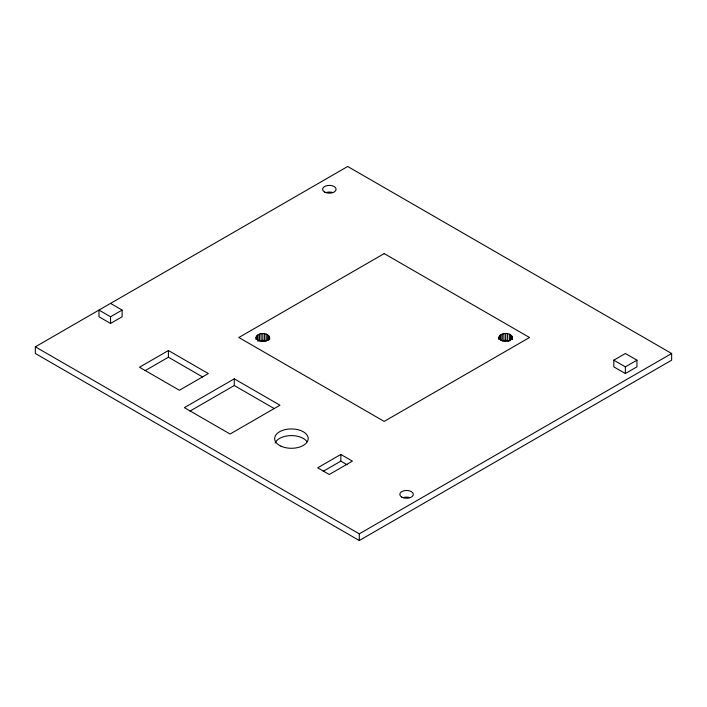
<?xml version="1.0" encoding="UTF-8"?>
<svg xmlns="http://www.w3.org/2000/svg" width="707" height="707" viewBox="0 0 707 707"><rect width="100%" height="100%" fill="white"/><g stroke="black" fill="none" stroke-linecap="round" stroke-linejoin="round"><path stroke-width="1.06" d="M498.965 339.404C497.595 331.521 513.715 331.468 512.46 339.316M512.46 337.407C510.949 342.789 500.618 342.798 498.965 337.495M256.084 339.422C254.776 331.539 270.922 331.539 269.614 339.422M269.614 337.513C268.015 342.868 257.693 342.851 256.084 337.513M35.35 346.819L347.711 166.481L671.65 353.5L671.65 360.181L359.289 540.519L35.35 353.5L35.35 346.819L359.289 533.847L671.65 353.5M110.548 316.763L122.117 310.081L122.117 316.763L110.548 323.444L98.98 316.763L98.98 310.081L110.548 316.763L110.548 323.444M168.416 350.531L139.491 367.225L179.41 390.273L208.335 373.57L168.416 350.531L168.416 357.212L202.626 376.964M145.094 370.671L168.416 357.212M234.273 378.837L184.377 407.647L230.075 434.027L279.972 405.226L234.273 378.837L234.273 385.518L190.024 411.067M340.827 454.451L317.682 467.813L329.259 474.494L352.395 461.132L340.827 454.451L340.827 461.132L323.24 471.286M613.809 360.181L625.377 353.5L636.945 360.181L636.945 366.862L625.377 373.535L613.809 366.862L613.809 360.181L625.377 366.862L636.945 360.181M509.305 334.181L509.305 340.862L505.638 340.235L502.27 340.783L502.27 334.102M266.23 334.128L266.23 340.809L262.845 340.288L259.469 340.809L259.469 334.128M110.548 303.409L122.117 310.081M234.273 385.518L274.254 408.602M340.827 461.132L347.057 464.729M625.377 366.862L625.377 373.535M512.213 336.399L512.213 339.263M511.523 335.472L511.523 339.28M510.436 334.667L510.436 340.394M507.387 333.677L507.387 340.359M505.638 333.554L505.638 340.235M503.897 333.704L503.897 340.385M500.892 334.729L500.892 340.456M499.831 335.542L499.831 339.36M499.177 336.488L499.177 339.351M359.289 533.847L359.289 540.519M269.385 336.497L269.385 339.36M268.704 335.56L268.704 340.332M267.635 334.747L267.635 340.474M264.595 333.739L264.595 340.421M262.845 333.607L262.845 340.288M261.095 333.739L261.095 340.421M257.984 334.809L257.984 341.49M256.986 335.56L256.986 339.378M256.314 336.497L256.314 339.36M275.111 443.033A16.774 9.686 0 0 1 290.224 435.618A16.774 9.686 0 0 1 307.015 441.716M403.202 497.657A6.752 3.897 0 0 1 409.945 497.657M325.971 192.578A6.752 3.897 0 0 1 332.723 192.578M384.193 253.592L238.851 337.504L384.193 421.416L529.525 337.504L384.193 253.592M280.997 446.188A16.774 9.686 0 0 0 308.013 440.019A16.774 9.686 0 0 0 285.257 429.6A16.774 9.686 0 0 0 280.997 446.188M401.797 497.109A6.752 3.897 0 0 0 413.091 495.36A6.752 3.897 0 0 0 404.828 490.587A6.752 3.897 0 0 0 401.797 497.109M324.575 192.03A6.752 3.897 0 0 0 335.869 190.28A6.752 3.897 0 0 0 327.606 185.508A6.752 3.897 0 0 0 324.575 192.03"/></g></svg>
